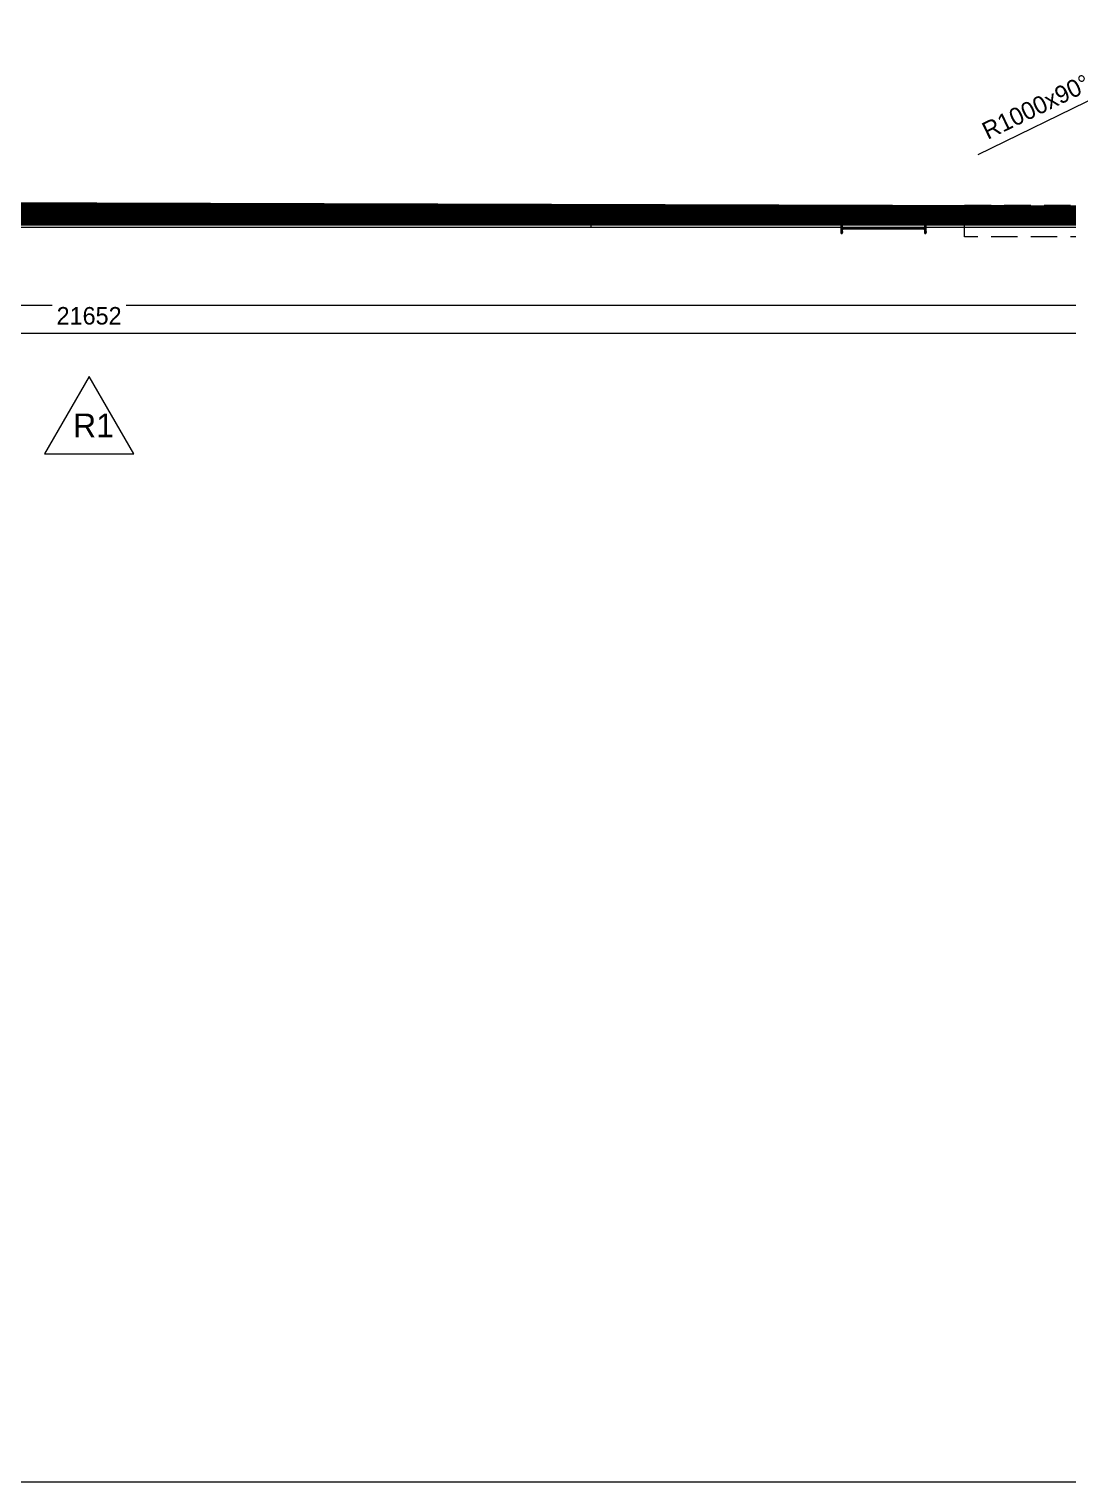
# Model space of a CAD drawing. Header units: inches. Extents: x 702888 to 852715, y 9845 to 271320.
# Drawn here: x 786852 to 796657, y 74112 to 87819 of the extents above; entities that cross this region are included whole.
import ezdxf

# ---------------------------------------------------------------- set-up
doc = ezdxf.new("R2010")
doc.units = ezdxf.units.IN
doc.header["$MEASUREMENT"] = 0
doc.header["$PDMODE"] = 34
for name, pattern in [('AXES', [50.8, 31.75, -6.35, 6.35, -6.35]), ('CENTER', [2, 1.25, -0.25, 0.25, -0.25]), ('CENTER2', [1.125, 0.75, -0.125, 0.125, -0.125]), ('DASHED2', [0.375, 0.25, -0.125]), ('HIDDEN', [9.525, 6.35, -3.175]), ('MITTE2', [725.805, 483.87, -80.645, 80.645, -80.645])]:
    doc.linetypes.add(name, pattern=pattern)
doc.layers.get('0').update_dxf_attribs({"lineweight": 5})
doc.layers.get('Defpoints').update_dxf_attribs({"lineweight": 5})
for name, color, linetype, lineweight in [('AIR PIPE', 120, 'Continuous', 5), ('Beam 200', 6, 'Continuous', 0), ('CABLE TRAY', 30, 'Continuous', 5), ('chain con', 52, 'Continuous', 5), ('MITTE', 1, 'MITTE2', 0)]:
    doc.layers.add(name, color=color, linetype=linetype, lineweight=lineweight)
for name, color, linetype in [('FREE-6M', 70, 'Continuous'), ('MIXTE', 1, 'AXES'), ('PF2-6 m', 200, 'Continuous'), ('Schweißnahht', 7, 'Continuous')]:
    doc.layers.add(name, color=color, linetype=linetype)
doc.dimstyles.new('D1', dxfattribs={"dimscale": 66, "dimtxt": 2.5, "dimasz": 2.5, "dimexe": 1, "dimexo": 1, "dimgap": 1.25, "dimtad": 1, "dimdec": 0, "dimdsep": 46, "dimtxsty": 'Standard', "dimblk": 'OPEN30', "dimcen": 2.5, "dimclrd": 150, "dimclre": 150, "dimclrt": 140, "dimadec": 0, "dimazin": 0, "dimtfac": 1, "dimtdec": 0, "dimtmove": 0, "dimatfit": 3, "dimfxl": 1, "dimtfill": 1, "dimlwd": 13, "dimlwe": 13, "dimarcsym": 0})

# ---------------------------------------------------------------- blocks, each defined once
blk = doc.blocks.new('A$C6ACB2806')
at = {"color": 1, "linetype": 'DASHED2', "ltscale": 1000}
blk.add_lwpolyline([(82525, -3675), (68525, -3675), (68525, -3375), (82525, -3375)], close=True, dxfattribs=at)
blk = doc.blocks.new('34TY3')
blk.add_lwpolyline([(9594.6, 4953.1), (9587.09, 4940.09), (9602.11, 4940.09)], close=True)
blk.add_attdef('R1', (9591.92, 4942.86), '', height=4)
blk = doc.blocks.new('T6YY6')
for p, q in [((706201, 77210), (706201, 83210)), ((706201, 83210), (706326, 83210)), ((706326, 77210), (706326, 83210)), ((706201, 77210), (706326, 77210))]:
    blk.add_line(p, q)
at = {"linetype": 'HIDDEN'}
for p, q in [((706261, 83210), (706261, 77210)), ((706267, 83210), (706267, 77210))]:
    blk.add_line(p, q, dxfattribs=at)
at = {"linetype": 'CENTER2', "ltscale": 80}
blk.add_line((706264, 77134), (706264, 83265), dxfattribs=at)
blk = doc.blocks.new('a5')
at = {"layer": 'Schweißnahht'}
for p, q in [((0, 0), (0, 7.0711)), ((0, 7.0711), (7.0711, 0)), ((0, 0), (7.0711, 0))]:
    blk.add_line(p, q, dxfattribs=at)
blk.add_solid([(0, 0), (7.0711, 0), (0, 7.0711)], dxfattribs=at)
blk = doc.blocks.new('hjuyjy')
at = {"layer": 'FREE-6M'}
for p, q in [((796655, 84086), (796655, 83846)), ((796665, 84086), (796655, 84086)), ((796665, 84042), (796655, 84042)), ((796665, 83846), (796665, 84086)), ((797455, 84042), (796665, 84042)), ((797445, 84086), (797445, 83846)), ((797455, 84086), (797445, 84086)), ((797455, 84042), (797445, 84042)), ((797455, 83846), (797455, 84086)), ((796655, 83992), (796665, 83992)), ((796655, 83982), (796665, 83982)), ((796655, 83950), (796665, 83950)), ((796655, 83939), (796665, 83939)), ((796665, 83889), (796655, 83889)), ((797455, 83992), (796665, 83992)), ((796675, 83992), (796665, 83992)), ((797455, 83939), (796665, 83939)), ((796675, 83939), (796665, 83939)), ((797455, 83889), (796665, 83889)), ((797445, 83992), (797455, 83992)), ((797445, 83939), (797455, 83939)), ((797455, 83889), (797445, 83889)), ((796655, 83846), (796665, 83846)), ((797445, 83846), (797455, 83846))]:
    blk.add_line(p, q, dxfattribs=at)
at = {"layer": 'MITTE'}
for p, q in [((796646, 84068), (796673, 84068)), ((797436, 84068), (797463, 84068)), ((796648, 83863), (796673, 83863)), ((797438, 83863), (797463, 83863))]:
    blk.add_line(p, q, dxfattribs=at)
at = {"layer": 'MIXTE', "linetype": 'CENTER'}
blk.add_line((797455, 83966), (796665, 83966), dxfattribs=at)
at = {"layer": 'FREE-6M', "xscale": -1}
for p, rotation in [((796665, 84042), 270), ((796665, 83992), 270), ((796665, 83939), 180), ((796665, 83889), 180)]:
    blk.add_blockref('a5', p, dxfattribs=dict(at, rotation=rotation))
at = {"layer": 'FREE-6M'}
for p, rotation in [((797445, 84042), 90), ((797445, 83992), 90), ((797445, 83939), 180), ((797445, 83889), 180)]:
    blk.add_blockref('a5', p, dxfattribs=dict(at, rotation=rotation))
blk = doc.blocks.new('_Open30')
at = {"color": 0, "linetype": 'ByBlock', "lineweight": -2}
for p, q in [((-1, 0.268), (0, 0)), ((0, 0), (-1, -0.268)), ((0, 0), (-1, 0))]:
    blk.add_line(p, q, dxfattribs=at)
blk = doc.blocks.new('*D230')
at = {"layer": 'CABLE TRAY', "color": 150, "lineweight": 13, "transparency": 16777216}
for p, q in [((799353, 87740), (799353, 85146)), ((767892, 85917), (767892, 85146)), ((799188, 85212), (768057, 85212))]:
    blk.add_line(p, q, dxfattribs=at)
at = {"layer": 'Defpoints', "color": 0, "transparency": 16777216}
for p in [(799353, 87806), (767892, 85983), (767892, 85212)]:
    blk.add_point(p, dxfattribs=at)
at = {"layer": 'CABLE TRAY', "color": 150, "lineweight": 13, "transparency": 16777216, "xscale": 165, "yscale": 165, "zscale": 165, "rotation": 180}
blk.add_blockref('_Open30', (767892, 85212), dxfattribs=at)
at = {"layer": 'CABLE TRAY', "color": 150, "lineweight": 13, "transparency": 16777216, "xscale": 165, "yscale": 165, "zscale": 165}
blk.add_blockref('_Open30', (799353, 85212), dxfattribs=at)
at = {"layer": 'CABLE TRAY', "color": 140, "transparency": 16777216, "insert": (783623, 85377), "char_height": 165, "attachment_point": 5, "bg_fill": 3, "box_fill_scale": 1.25, "bg_fill_color": 256, "bg_fill_true_color": 13158600, "bg_fill_transparency": 0}
blk.add_mtext('31461', dxfattribs=at)
blk = doc.blocks.new('*D401')
at = {"color": 150, "lineweight": 13, "transparency": 16777216}
for p, q in [((798242, 87819), (797343, 87382)), ((795810, 86636), (797194, 87310))]:
    blk.add_line(p, q, dxfattribs=at)
at = {"layer": 'Defpoints', "color": 0, "transparency": 16777216}
for p in [(798242, 87819), (797343, 87382)]:
    blk.add_point(p, dxfattribs=at)
at = {"color": 150, "lineweight": 13, "transparency": 16777216, "xscale": 165, "yscale": 165, "zscale": 165, "rotation": 25.93270280165442}
blk.add_blockref('_Open30', (797343, 87382), dxfattribs=at)
at = {"color": 140, "transparency": 16777216, "insert": (796356, 87085), "char_height": 165, "attachment_point": 5, "rotation": 25.9327, "bg_fill": 3, "box_fill_scale": 1.25, "bg_fill_color": 256, "bg_fill_true_color": 13158600, "bg_fill_transparency": 0}
blk.add_mtext('R1000x90%%D', dxfattribs=at)
blk = doc.blocks.new('*D555')
at = {"color": 150, "lineweight": 13, "transparency": 16777216}
for p, q in [((798245, 85824), (798245, 84882)), ((776594, 85713), (776594, 84882)), ((798080, 84948), (776759, 84948))]:
    blk.add_line(p, q, dxfattribs=at)
at = {"layer": 'Defpoints', "color": 0, "transparency": 16777216}
for p in [(798245, 85890), (776594, 85779), (776594, 84948)]:
    blk.add_point(p, dxfattribs=at)
at = {"color": 150, "lineweight": 13, "transparency": 16777216, "xscale": 165, "yscale": 165, "zscale": 165, "rotation": 180}
blk.add_blockref('_Open30', (776594, 84948), dxfattribs=at)
at = {"color": 150, "lineweight": 13, "transparency": 16777216, "xscale": 165, "yscale": 165, "zscale": 165}
blk.add_blockref('_Open30', (798245, 84948), dxfattribs=at)
at = {"color": 140, "transparency": 16777216, "insert": (787419, 85113), "char_height": 165, "attachment_point": 5, "bg_fill": 3, "box_fill_scale": 1.25, "bg_fill_color": 256, "bg_fill_true_color": 13158600, "bg_fill_transparency": 0}
blk.add_mtext('21652', dxfattribs=at)

msp = doc.modelspace()

# ---------------------------------------------------------------- linework, layer by layer
at = {"color": 1}
msp.add_lwpolyline([(812126.582, 98876.167), (728211.764, 98876.167), (728211.764, 74112.45), (812126.582, 74112.45)], close=True, dxfattribs=at)

# ---------------------------------------------------------------- block references
at = {"color": 140}
msp.add_blockref('A$C6ACB2806', (727156.226, 89534.124), dxfattribs=at)
msp.add_blockref('hjuyjy', (-2138.418, 2044.286))
at = {"xscale": 56.20332110008639, "yscale": 56.20332110008639, "zscale": 56.20332110008639}
msp.add_blockref('34TY3', (248170.903, -193838.398), dxfattribs=at).add_auto_attribs({'R1': 'R1'})
at = {"layer": 'Beam 200', "rotation": 90}
for p in [(869367.343, -620253.818), (875367.343, -620253.818)]:
    msp.add_blockref('T6YY6', p, dxfattribs=at)

# ---------------------------------------------------------------- next in the draw order: dimensions: what is measured, and where the dimension line sits
at = {"layer": 'CABLE TRAY'}
dim = msp.add_linear_dim(base=(767892.047, 85211.607), p1=(799353.405, 87805.605), p2=(767892.047, 85983.055), dimstyle='D1', dxfattribs=at)
dim.commit()
dim.dimension.update_dxf_attribs({"geometry": '*D230', "text_midpoint": (783622.726, 85376.607)})

# ---------------------------------------------------------------- next in the draw order: linework, layer by layer
at = {"layer": 'AIR PIPE', "const_width": 75}
msp.add_lwpolyline([(809419.463, 86072.513), (765418.918, 85947.513), (765418.918, 78656.412)], dxfattribs=at)
at = {"layer": 'CABLE TRAY', "const_width": 150}
msp.add_lwpolyline([(799515.796, 86072.513), (765401.861, 86172.513)], dxfattribs=at)
at = {"layer": 'chain con', "color": 51, "true_color": 0xf7f281}
msp.add_lwpolyline([(768175.584, 91347.001, 92.306, 92.306, 0), (808354.257, 91347.129, 92.306, 92.306, -0.413976186), (809354.257, 90347.939, 92.306, 92.306, 0), (809356.963, 87009.013, 92.306, 92.306, -0.412367594), (808354.513, 86009.013, 92.306, 92.306, -0.377274327), (807242.673, 87120.75, 92.306, 92.306, 0), (807243.606, 89276.377, 92.306, 92.306, 0.902755935), (805240.14, 89276.489, 92.306, 92.306, 0), (805244.848, 87821.956, 92.306, 92.306, -0.413833127), (804243.213, 86819.019, 92.306, 92.306, 0), (798242.153, 86819.019, 92.306, 92.306, -0.414213726), (797242.153, 87819.02, 92.306, 92.306, 0), (797242.153, 90235.677, 92.306, 92.306, -0.97199685), (799353.738, 90218.985, 92.306, 92.306, 0), (799353.738, 87121.736, 92.306, 92.306, -0.376060833), (798245.24, 86010.013, 92.306, 92.306, 0), (766481.493, 86008.645, 92.306, 92.306, 0.384294495)], format="xyseb", dxfattribs=at)
at = {"layer": 'PF2-6 m', "ltscale": 20}
msp.add_line((798245.24, 86010.013), (766481.493, 86010.013), dxfattribs=at)

# ---------------------------------------------------------------- next in the draw order: dimensions: what is measured, and where the dimension line sits
dim = msp.add_radius_dim(center=(798242.153, 87819.019), mpoint=(797342.845, 87381.704), text='<>x90%%D', dimstyle='D1')
dim.commit()
dim.dimension.update_dxf_attribs({"geometry": '*D401', "text_midpoint": (796355.642, 87085.122)})
dim = msp.add_linear_dim(base=(776593.545, 84947.83), p1=(798245.24, 85890.013), p2=(776593.545, 85779.013), dimstyle='D1')
dim.commit()
dim.dimension.update_dxf_attribs({"geometry": '*D555', "text_midpoint": (787419.393, 85112.83)})

doc.saveas('drawing.dxf')
